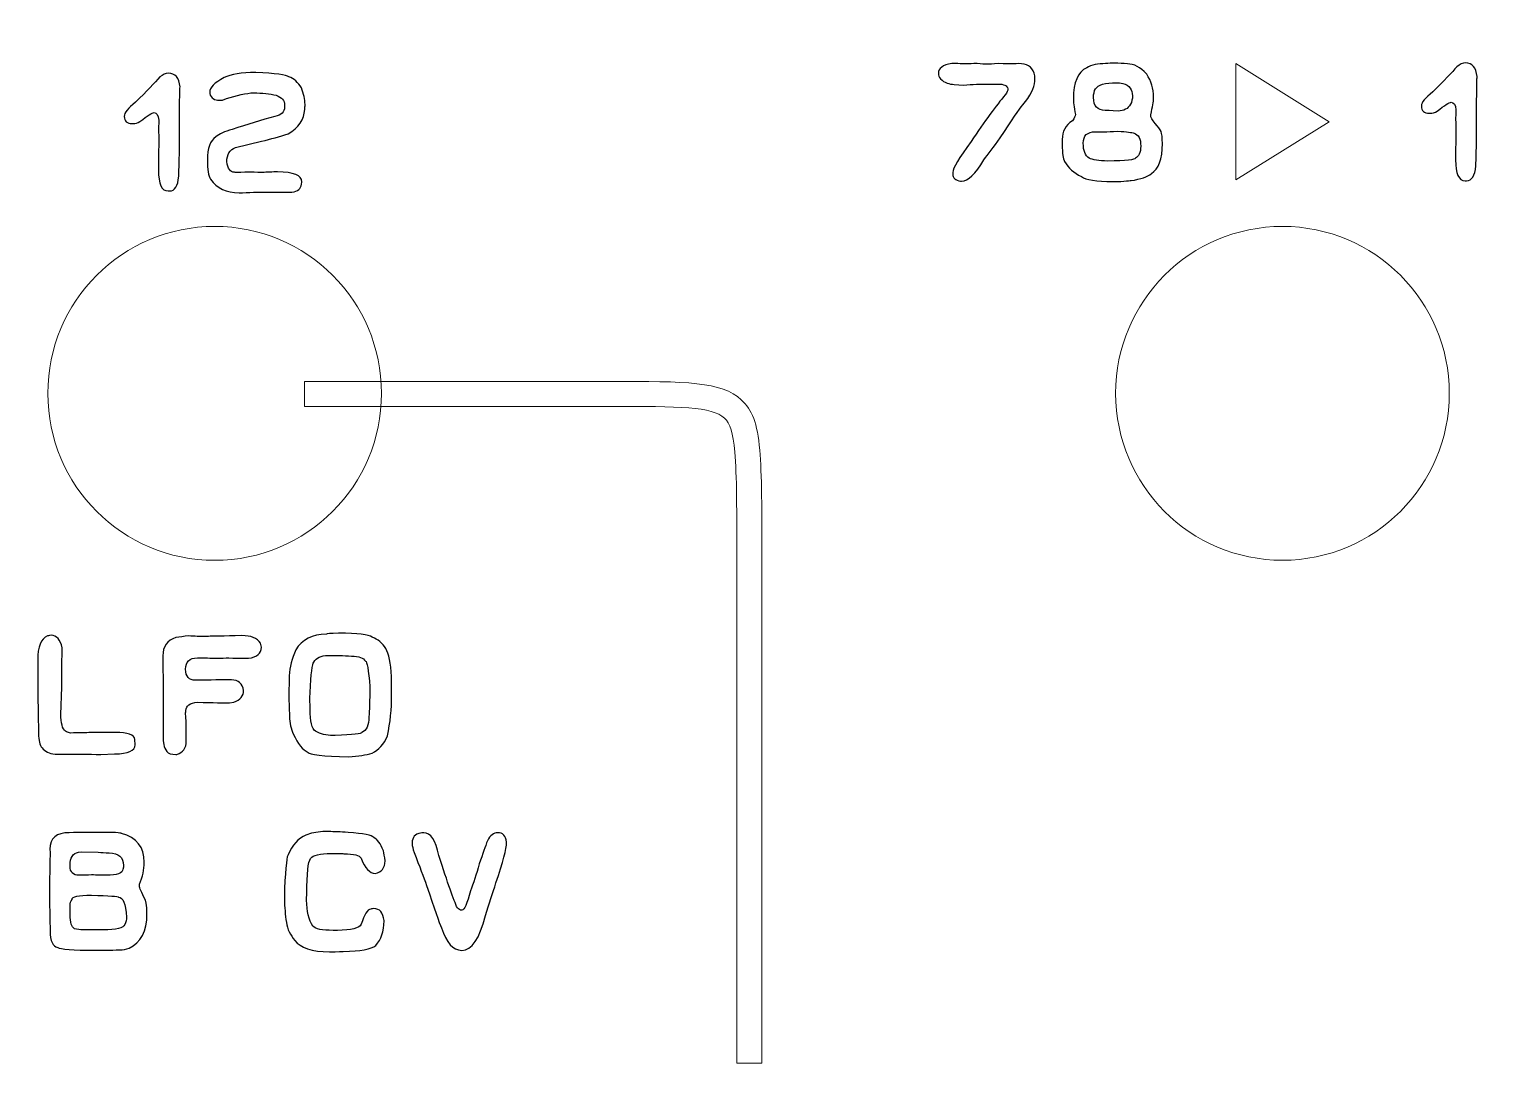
# Model space of a CAD drawing. Header units: centimetres. Extents: x -13.1 to 12.9, y -13 to 13.
# Drawn here: x -3.783 to 0.634, y -0.81 to 2.287 of the extents above; entities that cross this region are included whole.
import ezdxf

# ---------------------------------------------------------------- set-up
doc = ezdxf.new("R2010")
doc.units = ezdxf.units.CM
doc.header["$MEASUREMENT"] = 0
doc.layers.add('Layer 1', color=7, linetype='Continuous')

msp = doc.modelspace()

# ---------------------------------------------------------------- linework, layer by layer
at = {"layer": 'Layer 1', "color": 250, "lineweight": 9}
msp.add_open_spline([(-12.85, 12.98), (-12.85, 12.98), (12.75, 12.98), (12.75, 12.98), (12.75, 12.98), (12.86, 12.98), (12.95, 12.88999), (12.95, 12.78), (12.95, 12.78), (12.95, 12.78), (12.95, -12.82), (12.95, -12.82), (12.95, -12.82), (12.95, -12.93001), (12.86, -13.02), (12.75, -13.02), (12.75, -13.02), (12.75, -13.02), (-12.85, -13.02), (-12.85, -13.02), (-12.85, -13.02), (-12.96, -13.02), (-13.05, -12.93001), (-13.05, -12.82), (-13.05, -12.82), (-13.05, -12.82), (-13.05, 12.78), (-13.05, 12.78), (-13.05, 12.78), (-13.05, 12.88999), (-12.96, 12.98), (-12.85, 12.98)], degree=3, knots=[0, 0, 0, 0, 0.1111111, 0.1111111, 0.1111111, 0.1111111, 0.2222222, 0.2222222, 0.2222222, 0.2222222, 0.3333333, 0.3333333, 0.3333333, 0.3333333, 0.4444444, 0.4444444, 0.4444444, 0.4444444, 0.5555556, 0.5555556, 0.5555556, 0.5555556, 0.6666667, 0.6666667, 0.6666667, 0.6666667, 0.7777778, 0.7777778, 0.7777778, 0.7777778, 1, 1, 1, 1], dxfattribs=at)
at = {"layer": 'Layer 1', "color": 177}
for points, knots in [([(-1.01939, 2.18518), (-1.01149, 2.18518), (-0.99502, 2.1848), (-0.97009, 2.18405), (-0.97009, 2.18405), (-0.95664, 2.1848), (-0.9478, 2.18518), (-0.94366, 2.18518), (-0.94366, 2.18518), (-0.93058, 2.18386), (-0.92024, 2.1832), (-0.91243, 2.1832), (-0.91243, 2.1832), (-0.90791, 2.1832), (-0.89681, 2.18386), (-0.87913, 2.18518), (-0.87913, 2.18518), (-0.85852, 2.18443), (-0.84517, 2.18405), (-0.83886, 2.18405), (-0.83886, 2.18405), (-0.83708, 2.18405), (-0.8303, 2.18443), (-0.81873, 2.18518), (-0.81873, 2.18518), (-0.79503, 2.18518), (-0.7796, 2.17549), (-0.77245, 2.15602), (-0.77245, 2.15602), (-0.77104, 2.15103), (-0.77029, 2.14633), (-0.77029, 2.14191), (-0.77029, 2.14191), (-0.77029, 2.14191), (-0.77029, 2.13278), (-0.77029, 2.13278), (-0.77029, 2.13278), (-0.77151, 2.1119), (-0.78364, 2.088), (-0.8066, 2.06119), (-0.8066, 2.06119), (-0.81695, 2.04887), (-0.83943, 2.01594), (-0.87414, 1.96251), (-0.87414, 1.96251), (-0.89455, 1.93476), (-0.91102, 1.91284), (-0.92353, 1.89694), (-0.92353, 1.89694), (-0.94846, 1.85395), (-0.97075, 1.83241), (-0.99023, 1.83241), (-0.99023, 1.83241), (-0.99023, 1.83241), (-0.99324, 1.83241), (-0.99324, 1.83241), (-0.99324, 1.83241), (-1.00866, 1.83533), (-1.01638, 1.84266), (-1.01638, 1.85442), (-1.01638, 1.85442), (-1.01638, 1.85442), (-1.01638, 1.85856), (-1.01638, 1.85856), (-1.01638, 1.85856), (-1.01638, 1.87145), (-0.99822, 1.9024), (-0.96182, 1.9515), (-0.96182, 1.9515), (-0.92061, 2.01284), (-0.88637, 2.0595), (-0.859, 2.09148), (-0.859, 2.09148), (-0.85373, 2.09863), (-0.851, 2.10475), (-0.851, 2.10964), (-0.851, 2.10964), (-0.85288, 2.11905), (-0.86323, 2.12375), (-0.88214, 2.12375), (-0.88214, 2.12375), (-0.88214, 2.12375), (-0.91139, 2.12375), (-0.91139, 2.12375), (-0.91139, 2.12375), (-0.93284, 2.12375), (-0.9573, 2.12262), (-0.98467, 2.12046), (-0.98467, 2.12046), (-0.98467, 2.12046), (-1.01224, 2.12262), (-1.01224, 2.12262), (-1.01224, 2.12262), (-1.0271, 2.12262), (-1.04093, 2.12808), (-1.05354, 2.1389), (-1.05354, 2.1389), (-1.05758, 2.14416), (-1.05965, 2.1499), (-1.05965, 2.15602), (-1.05965, 2.15602), (-1.05965, 2.17107), (-1.0462, 2.18076), (-1.01939, 2.18518)], [0, 0, 0, 0, 0.037037, 0.037037, 0.037037, 0.037037, 0.0740741, 0.0740741, 0.0740741, 0.0740741, 0.1111111, 0.1111111, 0.1111111, 0.1111111, 0.1481481, 0.1481481, 0.1481481, 0.1481481, 0.1851852, 0.1851852, 0.1851852, 0.1851852, 0.2222222, 0.2222222, 0.2222222, 0.2222222, 0.2592593, 0.2592593, 0.2592593, 0.2592593, 0.2962963, 0.2962963, 0.2962963, 0.2962963, 0.3333333, 0.3333333, 0.3333333, 0.3333333, 0.3703704, 0.3703704, 0.3703704, 0.3703704, 0.4074074, 0.4074074, 0.4074074, 0.4074074, 0.4444444, 0.4444444, 0.4444444, 0.4444444, 0.4814815, 0.4814815, 0.4814815, 0.4814815, 0.5185185, 0.5185185, 0.5185185, 0.5185185, 0.5555556, 0.5555556, 0.5555556, 0.5555556, 0.5925926, 0.5925926, 0.5925926, 0.5925926, 0.6296296, 0.6296296, 0.6296296, 0.6296296, 0.6666667, 0.6666667, 0.6666667, 0.6666667, 0.7037037, 0.7037037, 0.7037037, 0.7037037, 0.7407407, 0.7407407, 0.7407407, 0.7407407, 0.7777778, 0.7777778, 0.7777778, 0.7777778, 0.8148148, 0.8148148, 0.8148148, 0.8148148, 0.8518519, 0.8518519, 0.8518519, 0.8518519, 0.8888889, 0.8888889, 0.8888889, 0.8888889, 0.9259259, 0.9259259, 0.9259259, 0.9259259, 1, 1, 1, 1]), ([(-0.55834, 2.1849), (-0.54912, 2.18565), (-0.54009, 2.18603), (-0.53106, 2.18603), (-0.53106, 2.18603), (-0.51817, 2.18603), (-0.50556, 2.18537), (-0.49305, 2.18405), (-0.49305, 2.18405), (-0.47339, 2.18405), (-0.4542, 2.17398), (-0.43539, 2.15376), (-0.43539, 2.15376), (-0.42146, 2.13278), (-0.4145, 2.10964), (-0.4145, 2.08433), (-0.4145, 2.08433), (-0.4145, 2.08433), (-0.4145, 2.08019), (-0.4145, 2.08019), (-0.4145, 2.08019), (-0.4145, 2.07116), (-0.41742, 2.05508), (-0.42335, 2.03194), (-0.42335, 2.03194), (-0.42335, 2.03194), (-0.42335, 2.02977), (-0.42335, 2.02977), (-0.42335, 2.02977), (-0.42335, 2.02403), (-0.41883, 2.01613), (-0.4098, 2.00588), (-0.4098, 2.00588), (-0.40077, 1.99572), (-0.39494, 1.98763), (-0.3923, 1.98161), (-0.3923, 1.98161), (-0.38967, 1.97568), (-0.38835, 1.96355), (-0.38835, 1.94511), (-0.38835, 1.94511), (-0.38835, 1.89901), (-0.39936, 1.86919), (-0.42137, 1.85555), (-0.42137, 1.85555), (-0.43313, 1.84605), (-0.45335, 1.8389), (-0.48205, 1.83439), (-0.48205, 1.83439), (-0.48515, 1.83439), (-0.49249, 1.83373), (-0.50406, 1.83241), (-0.50406, 1.83241), (-0.51601, 1.83185), (-0.52711, 1.83156), (-0.53745, 1.83156), (-0.53745, 1.83156), (-0.58609, 1.83156), (-0.61732, 1.83655), (-0.63115, 1.84643), (-0.63115, 1.84643), (-0.65335, 1.85734), (-0.6701, 1.87239), (-0.68129, 1.89168), (-0.68129, 1.89168), (-0.68609, 1.89939), (-0.68844, 1.91623), (-0.68844, 1.9421), (-0.68844, 1.9421), (-0.68844, 1.9421), (-0.68844, 1.95724), (-0.68844, 1.95724), (-0.68844, 1.95724), (-0.68844, 1.9817), (-0.67837, 2.00052), (-0.65815, 2.01378), (-0.65815, 2.01378), (-0.65203, 2.02149), (-0.64902, 2.0278), (-0.64902, 2.03278), (-0.64902, 2.03278), (-0.65307, 2.05536), (-0.65514, 2.07116), (-0.65514, 2.08019), (-0.65514, 2.08019), (-0.65514, 2.12836), (-0.64169, 2.15921), (-0.61488, 2.17276), (-0.61488, 2.17276), (-0.60067, 2.18085), (-0.58186, 2.1849), (-0.55834, 2.1849)], [0, 0, 0, 0, 0.0416667, 0.0416667, 0.0416667, 0.0416667, 0.0833333, 0.0833333, 0.0833333, 0.0833333, 0.125, 0.125, 0.125, 0.125, 0.1666667, 0.1666667, 0.1666667, 0.1666667, 0.2083333, 0.2083333, 0.2083333, 0.2083333, 0.25, 0.25, 0.25, 0.25, 0.2916667, 0.2916667, 0.2916667, 0.2916667, 0.3333333, 0.3333333, 0.3333333, 0.3333333, 0.375, 0.375, 0.375, 0.375, 0.4166667, 0.4166667, 0.4166667, 0.4166667, 0.4583333, 0.4583333, 0.4583333, 0.4583333, 0.5, 0.5, 0.5, 0.5, 0.5416667, 0.5416667, 0.5416667, 0.5416667, 0.5833333, 0.5833333, 0.5833333, 0.5833333, 0.625, 0.625, 0.625, 0.625, 0.6666667, 0.6666667, 0.6666667, 0.6666667, 0.7083333, 0.7083333, 0.7083333, 0.7083333, 0.75, 0.75, 0.75, 0.75, 0.7916667, 0.7916667, 0.7916667, 0.7916667, 0.8333333, 0.8333333, 0.8333333, 0.8333333, 0.875, 0.875, 0.875, 0.875, 0.9166667, 0.9166667, 0.9166667, 0.9166667, 1, 1, 1, 1]), ([(0.52018, 2.18698), (0.54022, 2.18698), (0.55189, 2.17334), (0.55518, 2.14596), (0.55518, 2.14596), (0.55452, 2.14004), (0.55414, 2.13665), (0.55414, 2.13571), (0.55414, 2.13571), (0.55414, 2.12969), (0.55377, 2.09507), (0.55302, 2.03214), (0.55302, 2.03214), (0.55302, 2.03214), (0.55302, 1.94691), (0.55302, 1.94691), (0.55302, 1.94691), (0.55302, 1.94145), (0.55264, 1.92866), (0.55208, 1.90881), (0.55208, 1.90881), (0.55142, 1.88887), (0.55104, 1.87871), (0.55104, 1.87833), (0.55104, 1.87833), (0.54869, 1.84889), (0.53938, 1.83421), (0.52329, 1.83421), (0.52329, 1.83421), (0.52329, 1.83421), (0.51915, 1.83421), (0.51915, 1.83421), (0.51915, 1.83421), (0.49996, 1.83421), (0.49046, 1.85509), (0.49046, 1.89677), (0.49046, 1.89677), (0.49046, 1.92838), (0.49083, 1.96055), (0.49159, 1.99319), (0.49159, 1.99319), (0.49083, 2.00533), (0.49046, 2.0153), (0.49046, 2.02301), (0.49046, 2.02301), (0.49121, 2.03223), (0.49159, 2.04004), (0.49159, 2.04644), (0.49159, 2.04644), (0.48989, 2.06149), (0.4851, 2.06901), (0.47719, 2.06901), (0.47719, 2.06901), (0.47155, 2.06901), (0.45744, 2.06008), (0.43505, 2.0423), (0.43505, 2.0423), (0.42809, 2.03825), (0.42122, 2.03618), (0.41464, 2.03618), (0.41464, 2.03618), (0.41464, 2.03618), (0.41163, 2.03618), (0.41163, 2.03618), (0.41163, 2.03618), (0.39582, 2.03618), (0.38792, 2.04343), (0.38792, 2.05772), (0.38792, 2.05772), (0.38792, 2.06854), (0.39921, 2.08265), (0.42179, 2.09987), (0.42179, 2.09987), (0.45546, 2.13336), (0.47973, 2.15857), (0.4946, 2.17569), (0.4946, 2.17569), (0.50325, 2.18322), (0.51172, 2.18698), (0.52018, 2.18698)], [0, 0, 0, 0, 0.047619, 0.047619, 0.047619, 0.047619, 0.0952381, 0.0952381, 0.0952381, 0.0952381, 0.1428571, 0.1428571, 0.1428571, 0.1428571, 0.1904762, 0.1904762, 0.1904762, 0.1904762, 0.2380952, 0.2380952, 0.2380952, 0.2380952, 0.2857143, 0.2857143, 0.2857143, 0.2857143, 0.3333333, 0.3333333, 0.3333333, 0.3333333, 0.3809524, 0.3809524, 0.3809524, 0.3809524, 0.4285714, 0.4285714, 0.4285714, 0.4285714, 0.4761905, 0.4761905, 0.4761905, 0.4761905, 0.5238095, 0.5238095, 0.5238095, 0.5238095, 0.5714286, 0.5714286, 0.5714286, 0.5714286, 0.6190476, 0.6190476, 0.6190476, 0.6190476, 0.6666667, 0.6666667, 0.6666667, 0.6666667, 0.7142857, 0.7142857, 0.7142857, 0.7142857, 0.7619048, 0.7619048, 0.7619048, 0.7619048, 0.8095238, 0.8095238, 0.8095238, 0.8095238, 0.8571429, 0.8571429, 0.8571429, 0.8571429, 0.9047619, 0.9047619, 0.9047619, 0.9047619, 1, 1, 1, 1]), ([(-3.36712, 2.15611), (-3.34708, 2.15611), (-3.33541, 2.14247), (-3.33212, 2.11509), (-3.33212, 2.11509), (-3.33278, 2.10917), (-3.33316, 2.10578), (-3.33316, 2.10484), (-3.33316, 2.10484), (-3.33316, 2.09882), (-3.33353, 2.0642), (-3.33428, 2.00127), (-3.33428, 2.00127), (-3.33428, 2.00127), (-3.33428, 1.91604), (-3.33428, 1.91604), (-3.33428, 1.91604), (-3.33428, 1.91058), (-3.33466, 1.89779), (-3.33522, 1.87794), (-3.33522, 1.87794), (-3.33588, 1.858), (-3.33626, 1.84784), (-3.33626, 1.84746), (-3.33626, 1.84746), (-3.33861, 1.81802), (-3.34792, 1.80334), (-3.36401, 1.80334), (-3.36401, 1.80334), (-3.36401, 1.80334), (-3.36815, 1.80334), (-3.36815, 1.80334), (-3.36815, 1.80334), (-3.38734, 1.80334), (-3.39684, 1.82422), (-3.39684, 1.8659), (-3.39684, 1.8659), (-3.39684, 1.89751), (-3.39647, 1.92968), (-3.39571, 1.96232), (-3.39571, 1.96232), (-3.39647, 1.97446), (-3.39684, 1.98443), (-3.39684, 1.99214), (-3.39684, 1.99214), (-3.39609, 2.00136), (-3.39571, 2.00917), (-3.39571, 2.01557), (-3.39571, 2.01557), (-3.39741, 2.03062), (-3.4022, 2.03814), (-3.41011, 2.03814), (-3.41011, 2.03814), (-3.41575, 2.03814), (-3.42986, 2.02921), (-3.45225, 2.01143), (-3.45225, 2.01143), (-3.45921, 2.00738), (-3.46608, 2.00531), (-3.47266, 2.00531), (-3.47266, 2.00531), (-3.47266, 2.00531), (-3.47567, 2.00531), (-3.47567, 2.00531), (-3.47567, 2.00531), (-3.49148, 2.00531), (-3.49938, 2.01256), (-3.49938, 2.02685), (-3.49938, 2.02685), (-3.49938, 2.03767), (-3.48809, 2.05178), (-3.46551, 2.069), (-3.46551, 2.069), (-3.43184, 2.10249), (-3.40757, 2.1277), (-3.3927, 2.14482), (-3.3927, 2.14482), (-3.38405, 2.15235), (-3.37558, 2.15611), (-3.36712, 2.15611)], [0, 0, 0, 0, 0.047619, 0.047619, 0.047619, 0.047619, 0.0952381, 0.0952381, 0.0952381, 0.0952381, 0.1428571, 0.1428571, 0.1428571, 0.1428571, 0.1904762, 0.1904762, 0.1904762, 0.1904762, 0.2380952, 0.2380952, 0.2380952, 0.2380952, 0.2857143, 0.2857143, 0.2857143, 0.2857143, 0.3333333, 0.3333333, 0.3333333, 0.3333333, 0.3809524, 0.3809524, 0.3809524, 0.3809524, 0.4285714, 0.4285714, 0.4285714, 0.4285714, 0.4761905, 0.4761905, 0.4761905, 0.4761905, 0.5238095, 0.5238095, 0.5238095, 0.5238095, 0.5714286, 0.5714286, 0.5714286, 0.5714286, 0.6190476, 0.6190476, 0.6190476, 0.6190476, 0.6666667, 0.6666667, 0.6666667, 0.6666667, 0.7142857, 0.7142857, 0.7142857, 0.7142857, 0.7619048, 0.7619048, 0.7619048, 0.7619048, 0.8095238, 0.8095238, 0.8095238, 0.8095238, 0.8571429, 0.8571429, 0.8571429, 0.8571429, 0.9047619, 0.9047619, 0.9047619, 0.9047619, 1, 1, 1, 1]), ([(-3.10503, 2.15808), (-3.04624, 2.15545), (-3.01313, 2.15112), (-3.00579, 2.1451), (-3.00579, 2.1451), (-2.99111, 2.13993), (-2.9787, 2.12892), (-2.96863, 2.11199), (-2.96863, 2.11199), (-2.96129, 2.0944), (-2.95762, 2.07775), (-2.95762, 2.06213), (-2.95762, 2.06213), (-2.95762, 2.05733), (-2.958, 2.05254), (-2.95866, 2.04783), (-2.95866, 2.04783), (-2.95979, 2.01745), (-2.97644, 1.99318), (-3.00861, 1.97474), (-3.00861, 1.97474), (-3.03297, 1.96618), (-3.0595, 1.95875), (-3.08791, 1.95273), (-3.08791, 1.95273), (-3.08791, 1.95273), (-3.1659, 1.93372), (-3.1659, 1.93372), (-3.1659, 1.93372), (-3.1834, 1.92676), (-3.19214, 1.91265), (-3.19214, 1.89158), (-3.19214, 1.89158), (-3.1897, 1.87022), (-3.18198, 1.85959), (-3.169, 1.85959), (-3.169, 1.85959), (-3.16769, 1.85884), (-3.16665, 1.85847), (-3.1659, 1.85847), (-3.1659, 1.85847), (-3.14294, 1.85922), (-3.12902, 1.85959), (-3.12404, 1.85959), (-3.12404, 1.85959), (-3.11839, 1.85959), (-3.10569, 1.85922), (-3.08603, 1.85847), (-3.08603, 1.85847), (-3.07117, 1.85978), (-3.05574, 1.86035), (-3.03975, 1.86035), (-3.03975, 1.86035), (-2.99158, 1.86035), (-2.9675, 1.85038), (-2.9675, 1.83034), (-2.9675, 1.83034), (-2.9675, 1.83034), (-2.9675, 1.82949), (-2.9675, 1.82949), (-2.9675, 1.82949), (-2.9675, 1.81388), (-2.97521, 1.80437), (-2.99064, 1.80089), (-2.99064, 1.80089), (-2.99064, 1.80089), (-2.99751, 1.79977), (-2.99751, 1.79977), (-2.99751, 1.79977), (-3.00513, 1.79977), (-3.02789, 1.79986), (-3.0659, 1.80005), (-3.0659, 1.80005), (-3.09826, 1.79986), (-3.12789, 1.79911), (-3.15489, 1.79779), (-3.15489, 1.79779), (-3.19299, 1.79779), (-3.22168, 1.81134), (-3.24116, 1.83833), (-3.24116, 1.83833), (-3.24708, 1.84831), (-3.25009, 1.86769), (-3.25028, 1.89647), (-3.25028, 1.89647), (-3.25028, 1.931), (-3.24191, 1.95414), (-3.22516, 1.96571), (-3.22516, 1.96571), (-3.21472, 1.97427), (-3.19835, 1.9817), (-3.17615, 1.98772), (-3.17615, 1.98772), (-3.13043, 2.00315), (-3.08772, 2.01604), (-3.04831, 2.02629), (-3.04831, 2.02629), (-3.02912, 2.03128), (-3.01933, 2.04049), (-3.01877, 2.05385), (-3.01877, 2.05385), (-3.01877, 2.05385), (-3.01877, 2.061), (-3.01877, 2.061), (-3.01877, 2.061), (-3.01877, 2.07445), (-3.02714, 2.08405), (-3.04389, 2.08998), (-3.04389, 2.08998), (-3.06374, 2.09477), (-3.08603, 2.09713), (-3.11087, 2.09713), (-3.11087, 2.09713), (-3.11087, 2.09713), (-3.1199, 2.09713), (-3.1199, 2.09713), (-3.1199, 2.09713), (-3.14492, 2.09421), (-3.17333, 2.08715), (-3.20513, 2.07587), (-3.20513, 2.07587), (-3.20513, 2.07587), (-3.21416, 2.07511), (-3.21416, 2.07511), (-3.21416, 2.07511), (-3.22921, 2.07511), (-3.23899, 2.0817), (-3.24341, 2.09496), (-3.24341, 2.09496), (-3.24341, 2.09496), (-3.24341, 2.0991), (-3.24341, 2.0991), (-3.24341, 2.0991), (-3.24341, 2.11302), (-3.22893, 2.1277), (-3.20014, 2.14313), (-3.20014, 2.14313), (-3.17973, 2.1531), (-3.14802, 2.15808), (-3.10503, 2.15808)], [0, 0, 0, 0, 0.0277778, 0.0277778, 0.0277778, 0.0277778, 0.0555556, 0.0555556, 0.0555556, 0.0555556, 0.0833333, 0.0833333, 0.0833333, 0.0833333, 0.1111111, 0.1111111, 0.1111111, 0.1111111, 0.1388889, 0.1388889, 0.1388889, 0.1388889, 0.1666667, 0.1666667, 0.1666667, 0.1666667, 0.1944444, 0.1944444, 0.1944444, 0.1944444, 0.2222222, 0.2222222, 0.2222222, 0.2222222, 0.25, 0.25, 0.25, 0.25, 0.2777778, 0.2777778, 0.2777778, 0.2777778, 0.3055556, 0.3055556, 0.3055556, 0.3055556, 0.3333333, 0.3333333, 0.3333333, 0.3333333, 0.3611111, 0.3611111, 0.3611111, 0.3611111, 0.3888889, 0.3888889, 0.3888889, 0.3888889, 0.4166667, 0.4166667, 0.4166667, 0.4166667, 0.4444444, 0.4444444, 0.4444444, 0.4444444, 0.4722222, 0.4722222, 0.4722222, 0.4722222, 0.5, 0.5, 0.5, 0.5, 0.5277778, 0.5277778, 0.5277778, 0.5277778, 0.5555556, 0.5555556, 0.5555556, 0.5555556, 0.5833333, 0.5833333, 0.5833333, 0.5833333, 0.6111111, 0.6111111, 0.6111111, 0.6111111, 0.6388889, 0.6388889, 0.6388889, 0.6388889, 0.6666667, 0.6666667, 0.6666667, 0.6666667, 0.6944444, 0.6944444, 0.6944444, 0.6944444, 0.7222222, 0.7222222, 0.7222222, 0.7222222, 0.75, 0.75, 0.75, 0.75, 0.7777778, 0.7777778, 0.7777778, 0.7777778, 0.8055556, 0.8055556, 0.8055556, 0.8055556, 0.8333333, 0.8333333, 0.8333333, 0.8333333, 0.8611111, 0.8611111, 0.8611111, 0.8611111, 0.8888889, 0.8888889, 0.8888889, 0.8888889, 0.9166667, 0.9166667, 0.9166667, 0.9166667, 0.9444444, 0.9444444, 0.9444444, 0.9444444, 1, 1, 1, 1]), ([(-0.59474, 2.08321), (-0.59474, 2.05771), (-0.58299, 2.04492), (-0.55947, 2.04492), (-0.55947, 2.04492), (-0.55655, 2.04492), (-0.54376, 2.04426), (-0.52118, 2.04294), (-0.52118, 2.04294), (-0.50368, 2.04294), (-0.49127, 2.04972), (-0.48393, 2.06307), (-0.48393, 2.06307), (-0.47988, 2.0706), (-0.47791, 2.07897), (-0.47791, 2.08819), (-0.47791, 2.08819), (-0.47791, 2.1071), (-0.4876, 2.11961), (-0.50707, 2.12563), (-0.50707, 2.12563), (-0.51375, 2.12695), (-0.51977, 2.12761), (-0.52532, 2.12761), (-0.52532, 2.12761), (-0.56022, 2.12761), (-0.58129, 2.12149), (-0.58863, 2.10936), (-0.58863, 2.10936), (-0.59268, 2.10277), (-0.59474, 2.09402), (-0.59474, 2.08321)], [0, 0, 0, 0, 0.1111111, 0.1111111, 0.1111111, 0.1111111, 0.2222222, 0.2222222, 0.2222222, 0.2222222, 0.3333333, 0.3333333, 0.3333333, 0.3333333, 0.4444444, 0.4444444, 0.4444444, 0.4444444, 0.5555556, 0.5555556, 0.5555556, 0.5555556, 0.6666667, 0.6666667, 0.6666667, 0.6666667, 0.7777778, 0.7777778, 0.7777778, 0.7777778, 1, 1, 1, 1]), ([(-0.56191, 1.98067), (-0.56191, 1.98067), (-0.58919, 1.98067), (-0.58919, 1.98067), (-0.58919, 1.98067), (-0.61328, 1.98067), (-0.62532, 1.96928), (-0.62532, 1.94652), (-0.62532, 1.94652), (-0.62532, 1.92375), (-0.61939, 1.90898), (-0.60744, 1.90212), (-0.60744, 1.90212), (-0.59747, 1.8961), (-0.57903, 1.89309), (-0.55204, 1.89309), (-0.55204, 1.89309), (-0.49691, 1.89309), (-0.46935, 1.8961), (-0.46935, 1.90212), (-0.46935, 1.90212), (-0.45891, 1.90616), (-0.45345, 1.91792), (-0.45307, 1.93739), (-0.45307, 1.93739), (-0.45307, 1.95969), (-0.45975, 1.97267), (-0.4732, 1.97653), (-0.4732, 1.97653), (-0.47885, 1.9786), (-0.49503, 1.98057), (-0.52175, 1.98264), (-0.52175, 1.98264), (-0.53971, 1.98133), (-0.55307, 1.98067), (-0.56191, 1.98067)], [0, 0, 0, 0, 0.1, 0.1, 0.1, 0.1, 0.2, 0.2, 0.2, 0.2, 0.3, 0.3, 0.3, 0.3, 0.4, 0.4, 0.4, 0.4, 0.5, 0.5, 0.5, 0.5, 0.6, 0.6, 0.6, 0.6, 0.7, 0.7, 0.7, 0.7, 0.8, 0.8, 0.8, 0.8, 1, 1, 1, 1]), ([(-3.71834, 0.47231), (-3.70197, 0.47231), (-3.69105, 0.4598), (-3.6856, 0.43478), (-3.6856, 0.43478), (-3.6856, 0.43478), (-3.6856, 0.4249), (-3.6856, 0.4249), (-3.6856, 0.4249), (-3.68626, 0.38793), (-3.68663, 0.35679), (-3.68663, 0.33148), (-3.68663, 0.33148), (-3.68663, 0.33148), (-3.68663, 0.31709), (-3.68663, 0.31709), (-3.68663, 0.31709), (-3.68663, 0.31709), (-3.68917, 0.23497), (-3.68917, 0.23497), (-3.68917, 0.23497), (-3.68917, 0.23497), (-3.68917, 0.22697), (-3.68917, 0.22697), (-3.68917, 0.22697), (-3.68804, 0.20129), (-3.68231, 0.18671), (-3.67205, 0.18313), (-3.67205, 0.18313), (-3.66876, 0.18116), (-3.6649, 0.17994), (-3.66048, 0.17956), (-3.66048, 0.17956), (-3.6348, 0.18031), (-3.61448, 0.18069), (-3.59962, 0.18069), (-3.59962, 0.18069), (-3.59962, 0.18069), (-3.5522, 0.18069), (-3.5522, 0.18069), (-3.5522, 0.18069), (-3.5428, 0.18125), (-3.53414, 0.18153), (-3.52624, 0.18153), (-3.52624, 0.18153), (-3.48918, 0.18153), (-3.46952, 0.17438), (-3.46726, 0.15999), (-3.46726, 0.15999), (-3.46726, 0.15999), (-3.46698, 0.14456), (-3.46698, 0.14456), (-3.46698, 0.14456), (-3.46698, 0.12641), (-3.48748, 0.11728), (-3.5285, 0.11728), (-3.5285, 0.11728), (-3.5285, 0.11728), (-3.57008, 0.1154), (-3.57008, 0.1154), (-3.57008, 0.1154), (-3.60376, 0.11615), (-3.64919, 0.11653), (-3.70648, 0.11672), (-3.70648, 0.11672), (-3.72473, 0.11804), (-3.73771, 0.12415), (-3.74562, 0.13497), (-3.74562, 0.13497), (-3.75267, 0.14306), (-3.75615, 0.15736), (-3.75615, 0.17796), (-3.75615, 0.17796), (-3.75615, 0.17796), (-3.75747, 0.24052), (-3.75747, 0.24052), (-3.75747, 0.24052), (-3.75747, 0.25594), (-3.75775, 0.26902), (-3.75832, 0.27965), (-3.75832, 0.27965), (-3.75869, 0.34522), (-3.75888, 0.38304), (-3.75888, 0.3932), (-3.75888, 0.3932), (-3.75888, 0.3932), (-3.75888, 0.39818), (-3.75888, 0.39818), (-3.75888, 0.39818), (-3.75888, 0.43797), (-3.749, 0.46206), (-3.72915, 0.47033), (-3.72915, 0.47033), (-3.72897, 0.47033), (-3.72539, 0.47099), (-3.71834, 0.47231)], [0, 0, 0, 0, 0.04, 0.04, 0.04, 0.04, 0.08, 0.08, 0.08, 0.08, 0.12, 0.12, 0.12, 0.12, 0.16, 0.16, 0.16, 0.16, 0.2, 0.2, 0.2, 0.2, 0.24, 0.24, 0.24, 0.24, 0.28, 0.28, 0.28, 0.28, 0.32, 0.32, 0.32, 0.32, 0.36, 0.36, 0.36, 0.36, 0.4, 0.4, 0.4, 0.4, 0.44, 0.44, 0.44, 0.44, 0.48, 0.48, 0.48, 0.48, 0.52, 0.52, 0.52, 0.52, 0.56, 0.56, 0.56, 0.56, 0.6, 0.6, 0.6, 0.6, 0.64, 0.64, 0.64, 0.64, 0.68, 0.68, 0.68, 0.68, 0.72, 0.72, 0.72, 0.72, 0.76, 0.76, 0.76, 0.76, 0.8, 0.8, 0.8, 0.8, 0.84, 0.84, 0.84, 0.84, 0.88, 0.88, 0.88, 0.88, 0.92, 0.92, 0.92, 0.92, 1, 1, 1, 1]), ([(-3.14761, 0.47146), (-3.11967, 0.47146), (-3.10095, 0.46384), (-3.09145, 0.4486), (-3.09145, 0.4486), (-3.09145, 0.4486), (-3.08834, 0.43647), (-3.08834, 0.43647), (-3.08834, 0.43647), (-3.08834, 0.41812), (-3.10113, 0.40712), (-3.12672, 0.40364), (-3.12672, 0.40364), (-3.13199, 0.40364), (-3.15175, 0.40392), (-3.18589, 0.40448), (-3.18589, 0.40448), (-3.19643, 0.40448), (-3.20847, 0.4042), (-3.22202, 0.40364), (-3.22202, 0.40364), (-3.23302, 0.4042), (-3.25052, 0.40448), (-3.27441, 0.40448), (-3.27441, 0.40448), (-3.27441, 0.40448), (-3.28015, 0.40448), (-3.28015, 0.40448), (-3.28015, 0.40448), (-3.30367, 0.40448), (-3.31543, 0.3932), (-3.31543, 0.37062), (-3.31543, 0.37062), (-3.31543, 0.3487), (-3.30574, 0.33779), (-3.28627, 0.33779), (-3.28627, 0.33779), (-3.24017, 0.33835), (-3.20405, 0.33863), (-3.1779, 0.33863), (-3.1779, 0.33863), (-3.15758, 0.33863), (-3.14544, 0.328), (-3.14159, 0.30693), (-3.14159, 0.30693), (-3.14159, 0.29113), (-3.15127, 0.27946), (-3.17075, 0.27194), (-3.17075, 0.27194), (-3.17075, 0.27194), (-3.18373, 0.26996), (-3.18373, 0.26996), (-3.18373, 0.26996), (-3.19953, 0.26996), (-3.23171, 0.27062), (-3.28015, 0.27194), (-3.28015, 0.27194), (-3.30301, 0.26949), (-3.3144, 0.26121), (-3.3144, 0.2471), (-3.3144, 0.2471), (-3.31515, 0.24437), (-3.31543, 0.24193), (-3.31543, 0.23995), (-3.31543, 0.23995), (-3.31421, 0.22029), (-3.31355, 0.20665), (-3.31355, 0.19913), (-3.31355, 0.19913), (-3.31355, 0.19913), (-3.31355, 0.15538), (-3.31355, 0.15538), (-3.31355, 0.15538), (-3.31355, 0.13422), (-3.32296, 0.12086), (-3.34168, 0.1154), (-3.34168, 0.1154), (-3.34168, 0.1154), (-3.34469, 0.1154), (-3.34469, 0.1154), (-3.34469, 0.1154), (-3.35861, 0.1154), (-3.36783, 0.11841), (-3.37206, 0.12443), (-3.37206, 0.12443), (-3.37639, 0.13055), (-3.3794, 0.13732), (-3.3809, 0.14485), (-3.3809, 0.14485), (-3.3825, 0.15237), (-3.38326, 0.16084), (-3.38326, 0.17025), (-3.38326, 0.17025), (-3.38326, 0.1726), (-3.38316, 0.18567), (-3.38297, 0.20938), (-3.38297, 0.20938), (-3.38279, 0.23177), (-3.38269, 0.2456), (-3.38269, 0.25096), (-3.38269, 0.25096), (-3.3825, 0.29066), (-3.38241, 0.31229), (-3.38241, 0.31577), (-3.38241, 0.31577), (-3.38335, 0.34842), (-3.38382, 0.38003), (-3.38382, 0.4105), (-3.38382, 0.4105), (-3.38382, 0.4392), (-3.37074, 0.45745), (-3.34469, 0.46535), (-3.34469, 0.46535), (-3.3333, 0.46742), (-3.32089, 0.46911), (-3.30743, 0.47033), (-3.30743, 0.47033), (-3.29624, 0.46958), (-3.28758, 0.46921), (-3.28128, 0.46921), (-3.28128, 0.46921), (-3.28128, 0.46921), (-3.24713, 0.46921), (-3.24713, 0.46921), (-3.24713, 0.46921), (-3.23519, 0.46921), (-3.20198, 0.46996), (-3.14761, 0.47146)], [0, 0, 0, 0, 0.030303, 0.030303, 0.030303, 0.030303, 0.0606061, 0.0606061, 0.0606061, 0.0606061, 0.0909091, 0.0909091, 0.0909091, 0.0909091, 0.1212121, 0.1212121, 0.1212121, 0.1212121, 0.1515152, 0.1515152, 0.1515152, 0.1515152, 0.1818182, 0.1818182, 0.1818182, 0.1818182, 0.2121212, 0.2121212, 0.2121212, 0.2121212, 0.2424242, 0.2424242, 0.2424242, 0.2424242, 0.2727273, 0.2727273, 0.2727273, 0.2727273, 0.3030303, 0.3030303, 0.3030303, 0.3030303, 0.3333333, 0.3333333, 0.3333333, 0.3333333, 0.3636364, 0.3636364, 0.3636364, 0.3636364, 0.3939394, 0.3939394, 0.3939394, 0.3939394, 0.4242424, 0.4242424, 0.4242424, 0.4242424, 0.4545455, 0.4545455, 0.4545455, 0.4545455, 0.4848485, 0.4848485, 0.4848485, 0.4848485, 0.5151515, 0.5151515, 0.5151515, 0.5151515, 0.5454545, 0.5454545, 0.5454545, 0.5454545, 0.5757576, 0.5757576, 0.5757576, 0.5757576, 0.6060606, 0.6060606, 0.6060606, 0.6060606, 0.6363636, 0.6363636, 0.6363636, 0.6363636, 0.6666667, 0.6666667, 0.6666667, 0.6666667, 0.6969697, 0.6969697, 0.6969697, 0.6969697, 0.7272727, 0.7272727, 0.7272727, 0.7272727, 0.7575758, 0.7575758, 0.7575758, 0.7575758, 0.7878788, 0.7878788, 0.7878788, 0.7878788, 0.8181818, 0.8181818, 0.8181818, 0.8181818, 0.8484848, 0.8484848, 0.8484848, 0.8484848, 0.8787879, 0.8787879, 0.8787879, 0.8787879, 0.9090909, 0.9090909, 0.9090909, 0.9090909, 0.9393939, 0.9393939, 0.9393939, 0.9393939, 1, 1, 1, 1]), ([(-2.85693, 0.47889), (-2.80011, 0.47889), (-2.76652, 0.47476), (-2.75599, 0.46648), (-2.75599, 0.46648), (-2.73934, 0.46046), (-2.72588, 0.44907), (-2.71582, 0.43233), (-2.71582, 0.43233), (-2.70622, 0.41671), (-2.70039, 0.38877), (-2.69813, 0.34851), (-2.69813, 0.34851), (-2.69813, 0.34851), (-2.69813, 0.29282), (-2.69813, 0.29282), (-2.69813, 0.29282), (-2.69813, 0.25171), (-2.70227, 0.21098), (-2.71055, 0.17081), (-2.71055, 0.17081), (-2.72137, 0.14598), (-2.7368, 0.12885), (-2.75683, 0.11954), (-2.75683, 0.11954), (-2.77489, 0.11399), (-2.79822, 0.11023), (-2.82682, 0.10825), (-2.82682, 0.10825), (-2.90443, 0.11023), (-2.94488, 0.11474), (-2.94836, 0.1217), (-2.94836, 0.1217), (-2.96436, 0.12829), (-2.97922, 0.14673), (-2.99276, 0.17683), (-2.99276, 0.17683), (-3.0001, 0.19169), (-3.00405, 0.20919), (-3.00462, 0.22923), (-3.00462, 0.22923), (-3.00462, 0.22923), (-3.00659, 0.28511), (-3.00659, 0.28511), (-3.00659, 0.28511), (-3.00659, 0.28511), (-3.0049, 0.35133), (-3.0049, 0.35133), (-3.0049, 0.35133), (-3.00377, 0.37683), (-2.99728, 0.40251), (-2.98533, 0.42847), (-2.98533, 0.42847), (-2.9668, 0.45989), (-2.93623, 0.4756), (-2.8938, 0.4756), (-2.8938, 0.4756), (-2.8938, 0.47683), (-2.88148, 0.47795), (-2.85693, 0.47889)], [0, 0, 0, 0, 0.0625, 0.0625, 0.0625, 0.0625, 0.125, 0.125, 0.125, 0.125, 0.1875, 0.1875, 0.1875, 0.1875, 0.25, 0.25, 0.25, 0.25, 0.3125, 0.3125, 0.3125, 0.3125, 0.375, 0.375, 0.375, 0.375, 0.4375, 0.4375, 0.4375, 0.4375, 0.5, 0.5, 0.5, 0.5, 0.5625, 0.5625, 0.5625, 0.5625, 0.625, 0.625, 0.625, 0.625, 0.6875, 0.6875, 0.6875, 0.6875, 0.75, 0.75, 0.75, 0.75, 0.8125, 0.8125, 0.8125, 0.8125, 0.875, 0.875, 0.875, 0.875, 1, 1, 1, 1]), ([(-2.94206, 0.25068), (-2.94206, 0.21418), (-2.93679, 0.19226), (-2.92635, 0.18511), (-2.92635, 0.18511), (-2.91149, 0.17627), (-2.8938, 0.17184), (-2.87348, 0.17184), (-2.87348, 0.17184), (-2.87348, 0.17184), (-2.86737, 0.17184), (-2.86737, 0.17184), (-2.86737, 0.17184), (-2.81412, 0.17467), (-2.78741, 0.17768), (-2.78741, 0.18097), (-2.78741, 0.18097), (-2.7733, 0.18718), (-2.76624, 0.20298), (-2.76624, 0.22838), (-2.76624, 0.22838), (-2.76474, 0.24616), (-2.7637, 0.27598), (-2.76323, 0.31766), (-2.76323, 0.31766), (-2.76746, 0.36893), (-2.77188, 0.39461), (-2.77668, 0.39461), (-2.77668, 0.39461), (-2.78204, 0.40486), (-2.79578, 0.41003), (-2.81807, 0.41003), (-2.81807, 0.41003), (-2.84488, 0.41145), (-2.86436, 0.4122), (-2.87649, 0.4122), (-2.87649, 0.4122), (-2.87649, 0.4122), (-2.88938, 0.4122), (-2.88938, 0.4122), (-2.88938, 0.4122), (-2.90998, 0.4122), (-2.924, 0.40533), (-2.93134, 0.3915), (-2.93134, 0.3915), (-2.93576, 0.38802), (-2.93952, 0.35782), (-2.94262, 0.30082), (-2.94262, 0.30082), (-2.94281, 0.29386), (-2.94291, 0.28689), (-2.94291, 0.27993), (-2.94291, 0.27993), (-2.94291, 0.27015), (-2.94262, 0.26046), (-2.94206, 0.25068)], [0, 0, 0, 0, 0.0666667, 0.0666667, 0.0666667, 0.0666667, 0.1333333, 0.1333333, 0.1333333, 0.1333333, 0.2, 0.2, 0.2, 0.2, 0.2666667, 0.2666667, 0.2666667, 0.2666667, 0.3333333, 0.3333333, 0.3333333, 0.3333333, 0.4, 0.4, 0.4, 0.4, 0.4666667, 0.4666667, 0.4666667, 0.4666667, 0.5333333, 0.5333333, 0.5333333, 0.5333333, 0.6, 0.6, 0.6, 0.6, 0.6666667, 0.6666667, 0.6666667, 0.6666667, 0.7333333, 0.7333333, 0.7333333, 0.7333333, 0.8, 0.8, 0.8, 0.8, 0.8666667, 0.8666667, 0.8666667, 0.8666667, 1, 1, 1, 1]), ([(-3.6642, -0.11893), (-3.62948, -0.11837), (-3.6006, -0.11809), (-3.57737, -0.11809), (-3.57737, -0.11809), (-3.53108, -0.11809), (-3.50794, -0.11922), (-3.50794, -0.12138), (-3.50794, -0.12138), (-3.46222, -0.1337), (-3.43936, -0.1624), (-3.43936, -0.20764), (-3.43936, -0.20764), (-3.43936, -0.22947), (-3.44426, -0.25139), (-3.45423, -0.27321), (-3.45423, -0.27321), (-3.45423, -0.27321), (-3.45423, -0.27933), (-3.45423, -0.27933), (-3.45423, -0.27933), (-3.45423, -0.283), (-3.44821, -0.29692), (-3.43626, -0.32119), (-3.43626, -0.32119), (-3.43297, -0.33295), (-3.43137, -0.34283), (-3.43137, -0.35092), (-3.43137, -0.35092), (-3.43137, -0.35092), (-3.43137, -0.36277), (-3.43137, -0.36277), (-3.43137, -0.36277), (-3.43137, -0.41441), (-3.44924, -0.44847), (-3.48508, -0.46502), (-3.48508, -0.46502), (-3.49449, -0.46832), (-3.50371, -0.47001), (-3.51293, -0.47001), (-3.51293, -0.47001), (-3.54124, -0.47076), (-3.56627, -0.47114), (-3.58819, -0.47114), (-3.58819, -0.47114), (-3.65375, -0.47114), (-3.69063, -0.46822), (-3.69872, -0.46258), (-3.69872, -0.46258), (-3.71396, -0.45985), (-3.72158, -0.44348), (-3.72158, -0.41347), (-3.72158, -0.41347), (-3.72158, -0.41347), (-3.72214, -0.3766), (-3.72214, -0.3766), (-3.72214, -0.3766), (-3.72299, -0.35139), (-3.72346, -0.3306), (-3.72346, -0.31404), (-3.72346, -0.31404), (-3.72346, -0.31404), (-3.72346, -0.28535), (-3.72346, -0.28535), (-3.72346, -0.28535), (-3.72327, -0.26315), (-3.7229, -0.23925), (-3.72243, -0.21366), (-3.72243, -0.21366), (-3.72205, -0.20228), (-3.72186, -0.19184), (-3.72186, -0.18224), (-3.72186, -0.18224), (-3.72186, -0.17735), (-3.72196, -0.17274), (-3.72214, -0.16851), (-3.72214, -0.16851), (-3.72214, -0.1354), (-3.70286, -0.11893), (-3.6642, -0.11893)], [0, 0, 0, 0, 0.047619, 0.047619, 0.047619, 0.047619, 0.0952381, 0.0952381, 0.0952381, 0.0952381, 0.1428571, 0.1428571, 0.1428571, 0.1428571, 0.1904762, 0.1904762, 0.1904762, 0.1904762, 0.2380952, 0.2380952, 0.2380952, 0.2380952, 0.2857143, 0.2857143, 0.2857143, 0.2857143, 0.3333333, 0.3333333, 0.3333333, 0.3333333, 0.3809524, 0.3809524, 0.3809524, 0.3809524, 0.4285714, 0.4285714, 0.4285714, 0.4285714, 0.4761905, 0.4761905, 0.4761905, 0.4761905, 0.5238095, 0.5238095, 0.5238095, 0.5238095, 0.5714286, 0.5714286, 0.5714286, 0.5714286, 0.6190476, 0.6190476, 0.6190476, 0.6190476, 0.6666667, 0.6666667, 0.6666667, 0.6666667, 0.7142857, 0.7142857, 0.7142857, 0.7142857, 0.7619048, 0.7619048, 0.7619048, 0.7619048, 0.8095238, 0.8095238, 0.8095238, 0.8095238, 0.8571429, 0.8571429, 0.8571429, 0.8571429, 0.9047619, 0.9047619, 0.9047619, 0.9047619, 1, 1, 1, 1]), ([(-2.82885, -0.11809), (-2.78219, -0.12157), (-2.75651, -0.12684), (-2.75171, -0.1338), (-2.75171, -0.1338), (-2.74089, -0.13841), (-2.7312, -0.15148), (-2.72283, -0.17321), (-2.72283, -0.17321), (-2.72076, -0.18074), (-2.71907, -0.19071), (-2.71784, -0.20322), (-2.71784, -0.20322), (-2.71784, -0.22477), (-2.72781, -0.23737), (-2.74785, -0.24123), (-2.74785, -0.24123), (-2.76347, -0.24123), (-2.77748, -0.22589), (-2.78971, -0.19523), (-2.78971, -0.19523), (-2.79413, -0.18657), (-2.81126, -0.18224), (-2.84098, -0.18224), (-2.84098, -0.18224), (-2.84305, -0.18159), (-2.85603, -0.18121), (-2.87993, -0.18121), (-2.87993, -0.18121), (-2.91295, -0.18121), (-2.93336, -0.1862), (-2.94107, -0.19636), (-2.94107, -0.19636), (-2.94841, -0.20586), (-2.95208, -0.24085), (-2.95208, -0.30134), (-2.95208, -0.30134), (-2.95265, -0.30134), (-2.95293, -0.30802), (-2.95293, -0.32147), (-2.95293, -0.32147), (-2.95293, -0.35421), (-2.94653, -0.38017), (-2.93393, -0.39946), (-2.93393, -0.39946), (-2.92602, -0.40755), (-2.90599, -0.41159), (-2.87381, -0.41159), (-2.87381, -0.41159), (-2.87381, -0.41159), (-2.86083, -0.41159), (-2.86083, -0.41159), (-2.86083, -0.41159), (-2.81878, -0.41159), (-2.79479, -0.40548), (-2.78896, -0.39334), (-2.78896, -0.39334), (-2.78012, -0.36343), (-2.77071, -0.34847), (-2.76083, -0.34847), (-2.76083, -0.34847), (-2.76083, -0.34715), (-2.75782, -0.34649), (-2.75171, -0.34649), (-2.75171, -0.34649), (-2.73393, -0.34649), (-2.72358, -0.35844), (-2.72085, -0.38234), (-2.72085, -0.38234), (-2.72085, -0.38234), (-2.72085, -0.38346), (-2.72085, -0.38346), (-2.72085, -0.38346), (-2.72085, -0.41451), (-2.72923, -0.43887), (-2.74597, -0.45646), (-2.74597, -0.45646), (-2.75895, -0.46841), (-2.79131, -0.47443), (-2.84296, -0.47443), (-2.84296, -0.47443), (-2.84446, -0.47518), (-2.85839, -0.47556), (-2.88482, -0.47556), (-2.88482, -0.47556), (-2.93722, -0.47556), (-2.97155, -0.46418), (-2.98792, -0.4416), (-2.98792, -0.4416), (-3.00203, -0.42598), (-3.01059, -0.40802), (-3.01351, -0.3876), (-3.01351, -0.3876), (-3.01718, -0.36559), (-3.01906, -0.34217), (-3.01906, -0.31733), (-3.01906, -0.31733), (-3.01906, -0.31733), (-3.01906, -0.28648), (-3.01906, -0.28648), (-3.01906, -0.28648), (-3.01558, -0.21903), (-3.01191, -0.18535), (-3.00805, -0.18535), (-3.00805, -0.18535), (-2.99592, -0.15553), (-2.97823, -0.13587), (-2.95509, -0.12637), (-2.95509, -0.12637), (-2.94098, -0.12025), (-2.92395, -0.11677), (-2.9041, -0.11583), (-2.9041, -0.11583), (-2.9041, -0.11583), (-2.8868, -0.11583), (-2.8868, -0.11583), (-2.8868, -0.11583), (-2.87024, -0.11583), (-2.85095, -0.11658), (-2.82885, -0.11809)], [0, 0, 0, 0, 0.0322581, 0.0322581, 0.0322581, 0.0322581, 0.0645161, 0.0645161, 0.0645161, 0.0645161, 0.0967742, 0.0967742, 0.0967742, 0.0967742, 0.1290323, 0.1290323, 0.1290323, 0.1290323, 0.1612903, 0.1612903, 0.1612903, 0.1612903, 0.1935484, 0.1935484, 0.1935484, 0.1935484, 0.2258065, 0.2258065, 0.2258065, 0.2258065, 0.2580645, 0.2580645, 0.2580645, 0.2580645, 0.2903226, 0.2903226, 0.2903226, 0.2903226, 0.3225806, 0.3225806, 0.3225806, 0.3225806, 0.3548387, 0.3548387, 0.3548387, 0.3548387, 0.3870968, 0.3870968, 0.3870968, 0.3870968, 0.4193548, 0.4193548, 0.4193548, 0.4193548, 0.4516129, 0.4516129, 0.4516129, 0.4516129, 0.483871, 0.483871, 0.483871, 0.483871, 0.516129, 0.516129, 0.516129, 0.516129, 0.5483871, 0.5483871, 0.5483871, 0.5483871, 0.5806452, 0.5806452, 0.5806452, 0.5806452, 0.6129032, 0.6129032, 0.6129032, 0.6129032, 0.6451613, 0.6451613, 0.6451613, 0.6451613, 0.6774194, 0.6774194, 0.6774194, 0.6774194, 0.7096774, 0.7096774, 0.7096774, 0.7096774, 0.7419355, 0.7419355, 0.7419355, 0.7419355, 0.7741935, 0.7741935, 0.7741935, 0.7741935, 0.8064516, 0.8064516, 0.8064516, 0.8064516, 0.8387097, 0.8387097, 0.8387097, 0.8387097, 0.8709677, 0.8709677, 0.8709677, 0.8709677, 0.9032258, 0.9032258, 0.9032258, 0.9032258, 0.9354839, 0.9354839, 0.9354839, 0.9354839, 1, 1, 1, 1]), ([(-2.60213, -0.11893), (-2.58096, -0.11893), (-2.56582, -0.14179), (-2.5566, -0.18751), (-2.5566, -0.18751), (-2.53016, -0.26945), (-2.51173, -0.32175), (-2.50119, -0.34433), (-2.50119, -0.34433), (-2.49705, -0.34894), (-2.49263, -0.3512), (-2.48802, -0.3512), (-2.48802, -0.3512), (-2.48068, -0.3512), (-2.47184, -0.33182), (-2.46159, -0.29306), (-2.46159, -0.29306), (-2.45331, -0.27142), (-2.44456, -0.24443), (-2.43534, -0.21207), (-2.43534, -0.21207), (-2.42546, -0.18262), (-2.41737, -0.15976), (-2.41107, -0.14339), (-2.41107, -0.14339), (-2.40307, -0.12702), (-2.39254, -0.11893), (-2.37974, -0.11893), (-2.37974, -0.11893), (-2.36479, -0.11893), (-2.35613, -0.12834), (-2.3535, -0.14725), (-2.3535, -0.14725), (-2.3535, -0.14725), (-2.3535, -0.14838), (-2.3535, -0.14838), (-2.3535, -0.14838), (-2.3535, -0.16672), (-2.36413, -0.20717), (-2.38548, -0.26964), (-2.38548, -0.26964), (-2.39508, -0.29955), (-2.40561, -0.3321), (-2.41718, -0.36719), (-2.41718, -0.36719), (-2.43449, -0.43661), (-2.45801, -0.47142), (-2.48802, -0.47142), (-2.48802, -0.47142), (-2.5137, -0.47142), (-2.53402, -0.44884), (-2.54889, -0.40388), (-2.54889, -0.40388), (-2.55556, -0.38901), (-2.57033, -0.34659), (-2.59329, -0.27679), (-2.59329, -0.27679), (-2.60213, -0.25289), (-2.61455, -0.22006), (-2.63045, -0.17811), (-2.63045, -0.17811), (-2.63449, -0.1671), (-2.63656, -0.15826), (-2.63656, -0.15139), (-2.63656, -0.15139), (-2.63656, -0.15139), (-2.63656, -0.14951), (-2.63656, -0.14951), (-2.63656, -0.14951), (-2.63656, -0.13276), (-2.62809, -0.12289), (-2.61116, -0.11997), (-2.61116, -0.11997), (-2.60881, -0.11922), (-2.6058, -0.11893), (-2.60213, -0.11893)], [0, 0, 0, 0, 0.05, 0.05, 0.05, 0.05, 0.1, 0.1, 0.1, 0.1, 0.15, 0.15, 0.15, 0.15, 0.2, 0.2, 0.2, 0.2, 0.25, 0.25, 0.25, 0.25, 0.3, 0.3, 0.3, 0.3, 0.35, 0.35, 0.35, 0.35, 0.4, 0.4, 0.4, 0.4, 0.45, 0.45, 0.45, 0.45, 0.5, 0.5, 0.5, 0.5, 0.55, 0.55, 0.55, 0.55, 0.6, 0.6, 0.6, 0.6, 0.65, 0.65, 0.65, 0.65, 0.7, 0.7, 0.7, 0.7, 0.75, 0.75, 0.75, 0.75, 0.8, 0.8, 0.8, 0.8, 0.85, 0.85, 0.85, 0.85, 0.9, 0.9, 0.9, 0.9, 1, 1, 1, 1]), ([(-3.66175, -0.20877), (-3.66175, -0.20877), (-3.66175, -0.21865), (-3.66175, -0.21865), (-3.66175, -0.21865), (-3.66175, -0.23718), (-3.65281, -0.2465), (-3.63503, -0.2465), (-3.63503, -0.2465), (-3.62177, -0.2465), (-3.60916, -0.24612), (-3.59722, -0.24537), (-3.59722, -0.24537), (-3.58141, -0.24612), (-3.56683, -0.2465), (-3.55347, -0.2465), (-3.55347, -0.2465), (-3.52036, -0.2465), (-3.5038, -0.24029), (-3.5038, -0.22778), (-3.5038, -0.22778), (-3.50258, -0.22778), (-3.50192, -0.22439), (-3.50192, -0.21752), (-3.50192, -0.21752), (-3.50192, -0.1924), (-3.51613, -0.1798), (-3.54463, -0.1798), (-3.54463, -0.1798), (-3.55714, -0.17867), (-3.56805, -0.17792), (-3.57737, -0.17764), (-3.57737, -0.17764), (-3.57737, -0.17764), (-3.62892, -0.17594), (-3.62892, -0.17594), (-3.62892, -0.17594), (-3.64914, -0.17764), (-3.66006, -0.18855), (-3.66175, -0.20877)], [0, 0, 0, 0, 0.0909091, 0.0909091, 0.0909091, 0.0909091, 0.1818182, 0.1818182, 0.1818182, 0.1818182, 0.2727273, 0.2727273, 0.2727273, 0.2727273, 0.3636364, 0.3636364, 0.3636364, 0.3636364, 0.4545455, 0.4545455, 0.4545455, 0.4545455, 0.5454545, 0.5454545, 0.5454545, 0.5454545, 0.6363636, 0.6363636, 0.6363636, 0.6363636, 0.7272727, 0.7272727, 0.7272727, 0.7272727, 0.8181818, 0.8181818, 0.8181818, 0.8181818, 1, 1, 1, 1]), ([(-3.66175, -0.33803), (-3.66175, -0.33803), (-3.66175, -0.36474), (-3.66175, -0.36474), (-3.66175, -0.36474), (-3.66175, -0.38807), (-3.65723, -0.402), (-3.6482, -0.40661), (-3.6482, -0.40661), (-3.6403, -0.40915), (-3.63184, -0.41046), (-3.62262, -0.41046), (-3.62262, -0.41046), (-3.62262, -0.41046), (-3.56279, -0.41046), (-3.56279, -0.41046), (-3.56279, -0.41046), (-3.52309, -0.41046), (-3.50155, -0.40519), (-3.49807, -0.39447), (-3.49807, -0.39447), (-3.49421, -0.38713), (-3.49223, -0.37951), (-3.49223, -0.37161), (-3.49223, -0.37161), (-3.49553, -0.33191), (-3.50371, -0.31206), (-3.51679, -0.31206), (-3.51679, -0.31206), (-3.51679, -0.30971), (-3.54388, -0.30764), (-3.59806, -0.30604), (-3.59806, -0.30604), (-3.63663, -0.30604), (-3.65601, -0.31037), (-3.65601, -0.31902), (-3.65601, -0.31902), (-3.65987, -0.3241), (-3.66175, -0.3305), (-3.66175, -0.33803)], [0, 0, 0, 0, 0.0909091, 0.0909091, 0.0909091, 0.0909091, 0.1818182, 0.1818182, 0.1818182, 0.1818182, 0.2727273, 0.2727273, 0.2727273, 0.2727273, 0.3636364, 0.3636364, 0.3636364, 0.3636364, 0.4545455, 0.4545455, 0.4545455, 0.4545455, 0.5454545, 0.5454545, 0.5454545, 0.5454545, 0.6363636, 0.6363636, 0.6363636, 0.6363636, 0.7272727, 0.7272727, 0.7272727, 0.7272727, 0.8181818, 0.8181818, 0.8181818, 0.8181818, 1, 1, 1, 1])]:
    msp.add_open_spline(points, degree=3, knots=knots, dxfattribs=at)
at = {"layer": 'Layer 1', "color": 177, "lineweight": 9}
for points, knots in [([(-0.16803, 2.18538), (-0.16803, 2.18538), (0.11108, 2.0109), (0.11108, 2.0109), (0.11108, 2.0109), (0.11108, 2.0109), (-0.16803, 1.83678), (-0.16803, 1.83678), (-0.16803, 1.83678), (-0.16803, 1.83678), (-0.16803, 2.18538), (-0.16803, 2.18538)], [0, 0, 0, 0, 0.25, 0.25, 0.25, 0.25, 0.5, 0.5, 0.5, 0.5, 1, 1, 1, 1]), ([(-2.9588, 1.15789), (-2.9588, 1.15789), (-2.04524, 1.15789), (-2.04524, 1.15789), (-2.04524, 1.15789), (-1.83305, 1.15789), (-1.73894, 1.15788), (-1.70057, 1.12274), (-1.70057, 1.12274), (-1.68366, 1.10725), (-1.67483, 1.08005), (-1.66962, 1.02073), (-1.66962, 1.02073), (-1.66362, 0.95249), (-1.66361, 0.84699), (-1.66361, 0.68086), (-1.66361, 0.68086), (-1.66361, 0.68086), (-1.66361, -0.80928), (-1.66361, -0.80928), (-1.66361, -0.80928), (-1.66361, -0.80928), (-1.58861, -0.80928), (-1.58861, -0.80928), (-1.58861, -0.80928), (-1.58861, -0.80928), (-1.58861, 0.68086), (-1.58861, 0.68086), (-1.58861, 0.68086), (-1.58861, 0.84884), (-1.58862, 0.95552), (-1.59492, 1.02717), (-1.59492, 1.02717), (-1.602, 1.10773), (-1.61784, 1.14822), (-1.65017, 1.17782), (-1.65017, 1.17782), (-1.71029, 1.23288), (-1.8132, 1.23289), (-2.04524, 1.23289), (-2.04524, 1.23289), (-2.04524, 1.23289), (-2.9588, 1.23289), (-2.9588, 1.23289), (-2.9588, 1.23289), (-2.9588, 1.23289), (-2.9588, 1.15789), (-2.9588, 1.15789)], [0, 0, 0, 0, 0.0769231, 0.0769231, 0.0769231, 0.0769231, 0.1538462, 0.1538462, 0.1538462, 0.1538462, 0.2307692, 0.2307692, 0.2307692, 0.2307692, 0.3076923, 0.3076923, 0.3076923, 0.3076923, 0.3846154, 0.3846154, 0.3846154, 0.3846154, 0.4615385, 0.4615385, 0.4615385, 0.4615385, 0.5384615, 0.5384615, 0.5384615, 0.5384615, 0.6153846, 0.6153846, 0.6153846, 0.6153846, 0.6923077, 0.6923077, 0.6923077, 0.6923077, 0.7692308, 0.7692308, 0.7692308, 0.7692308, 0.8461538, 0.8461538, 0.8461538, 0.8461538, 1, 1, 1, 1])]:
    msp.add_open_spline(points, degree=3, knots=knots, dxfattribs=at)
at = {"layer": 'Layer 1', "color": 242, "lineweight": 9}
for points in [[(-3.72849, 1.19711), (-3.72849, 1.47325), (-3.50463, 1.69711), (-3.22849, 1.69711), (-3.22849, 1.69711), (-2.95234, 1.69711), (-2.7285, 1.47325), (-2.7285, 1.19711), (-2.7285, 1.19711), (-2.72849, 0.92097), (-2.95234, 0.69711), (-3.22848, 0.69711), (-3.22848, 0.69711), (-3.50463, 0.69711), (-3.72847, 0.92097), (-3.72847, 1.19711)], [(-0.52848, 1.19717), (-0.52848, 1.47331), (-0.30462, 1.69717), (-0.02848, 1.69717), (-0.02848, 1.69717), (0.24767, 1.69717), (0.47151, 1.47331), (0.47151, 1.19717), (0.47151, 1.19717), (0.47152, 0.92103), (0.24767, 0.69717), (-0.02847, 0.69717), (-0.02847, 0.69717), (-0.30462, 0.69717), (-0.52846, 0.92103), (-0.52846, 1.19717)]]:
    msp.add_open_spline(points, degree=3, knots=[0, 0, 0, 0, 0.2, 0.2, 0.2, 0.2, 0.4, 0.4, 0.4, 0.4, 0.6, 0.6, 0.6, 0.6, 1, 1, 1, 1], dxfattribs=at)

doc.saveas('drawing.dxf')
